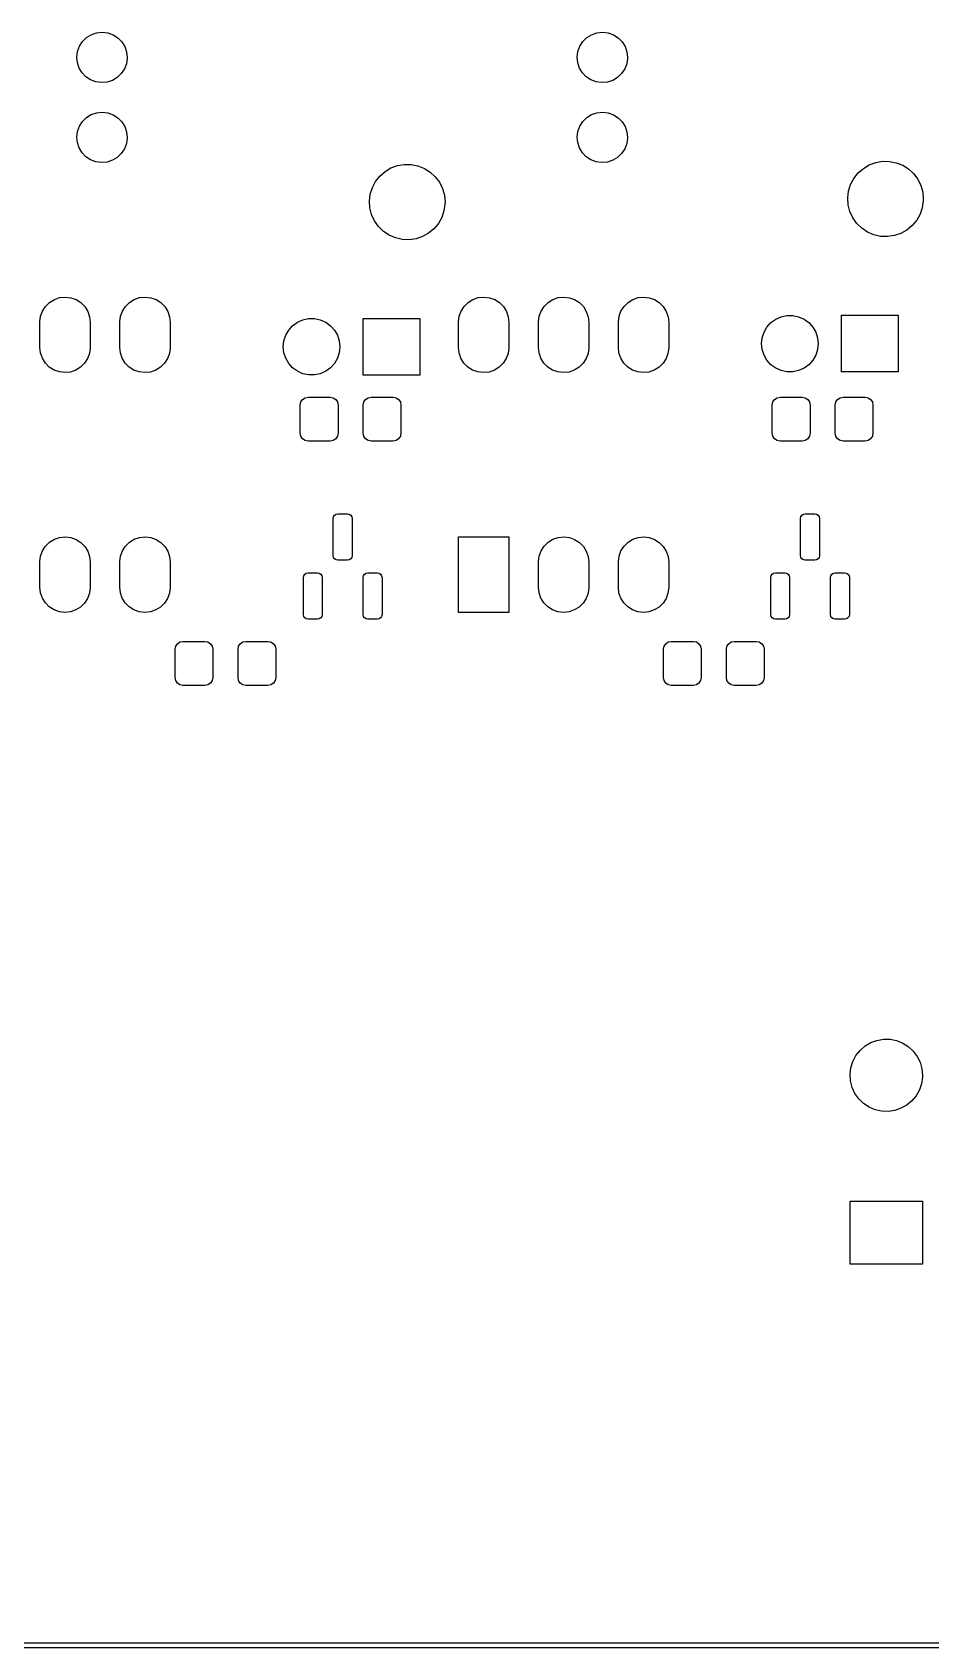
# Model space of a CAD drawing. Extents: x 10 to 287, y -200 to -10.
# Drawn here: x 149.2 to 177.7, y -122.3 to -71 of the extents above; entities that cross this region are included whole.
import ezdxf

# ---------------------------------------------------------------- set-up
doc = ezdxf.new("R2010")
doc.units = 0
doc.layers.add('BLACK', color=7, linetype='CONTINUOUS')

msp = doc.modelspace()

# ---------------------------------------------------------------- linework, layer by layer
at = {"layer": 'BLACK', "linetype": 'CONTINUOUS'}
for p, q in [((150.683, -71.4493), (150.78, -71.2994)), ((150.78, -71.2994), (150.907, -71.1746)), ((150.907, -71.1746), (151.059, -71.0811)), ((151.059, -71.0811), (151.228, -71.0237)), ((151.228, -71.0237), (151.406, -71.005)), ((151.406, -71.005), (151.583, -71.0261)), ((151.583, -71.0261), (151.751, -71.086)), ((151.751, -71.086), (151.901, -71.1815)), ((151.901, -71.1815), (152.027, -71.3081)), ((152.027, -71.3081), (152.121, -71.4593)), ((166.583, -71.4493), (166.68, -71.2994)), ((166.68, -71.2994), (166.807, -71.1746)), ((166.807, -71.1746), (166.959, -71.0811)), ((166.959, -71.0811), (167.128, -71.0237)), ((167.128, -71.0237), (167.306, -71.005)), ((167.306, -71.005), (167.483, -71.0261)), ((167.483, -71.0261), (167.651, -71.086)), ((167.651, -71.086), (167.801, -71.1815)), ((167.801, -71.1815), (167.927, -71.3081)), ((167.927, -71.3081), (168.021, -71.4593)), ((150.6, -71.7938), (150.622, -71.6169)), ((150.617, -71.9713), (150.6, -71.7938)), ((150.622, -71.6169), (150.683, -71.4493)), ((152.121, -71.4593), (152.18, -71.6278)), ((152.2, -71.8273), (152.175, -72.004)), ((152.18, -71.6278), (152.2, -71.805)), ((152.2, -71.805), (152.2, -71.8273)), ((166.5, -71.7938), (166.522, -71.6169)), ((166.517, -71.9713), (166.5, -71.7938)), ((166.522, -71.6169), (166.583, -71.4493)), ((168.021, -71.4593), (168.08, -71.6278)), ((168.1, -71.8273), (168.075, -72.004)), ((168.08, -71.6278), (168.1, -71.805)), ((168.1, -71.805), (168.1, -71.8273)), ((150.674, -72.1406), (150.617, -71.9713)), ((150.766, -72.2931), (150.674, -72.1406)), ((150.89, -72.4214), (150.766, -72.2931)), ((152.013, -72.3192), (151.884, -72.4422)), ((152.112, -72.1707), (152.013, -72.3192)), ((152.175, -72.004), (152.112, -72.1707)), ((166.574, -72.1406), (166.517, -71.9713)), ((166.666, -72.2931), (166.574, -72.1406)), ((166.79, -72.4214), (166.666, -72.2931)), ((167.913, -72.3192), (167.784, -72.4422)), ((168.012, -72.1707), (167.913, -72.3192)), ((168.075, -72.004), (168.012, -72.1707)), ((151.039, -72.5191), (150.89, -72.4214)), ((151.206, -72.5812), (151.039, -72.5191)), ((151.383, -72.6048), (151.206, -72.5812)), ((151.561, -72.5887), (151.383, -72.6048)), ((151.73, -72.5335), (151.561, -72.5887)), ((151.884, -72.4422), (151.73, -72.5335)), ((166.939, -72.5191), (166.79, -72.4214)), ((167.106, -72.5812), (166.939, -72.5191)), ((167.283, -72.6048), (167.106, -72.5812)), ((167.461, -72.5887), (167.283, -72.6048)), ((167.63, -72.5335), (167.461, -72.5887)), ((167.784, -72.4422), (167.63, -72.5335)), ((150.683, -73.9893), (150.78, -73.8394)), ((150.78, -73.8394), (150.907, -73.7146)), ((150.907, -73.7146), (151.059, -73.6211)), ((151.059, -73.6211), (151.228, -73.5637)), ((151.228, -73.5637), (151.406, -73.545)), ((151.406, -73.545), (151.583, -73.5661)), ((151.583, -73.5661), (151.751, -73.626)), ((151.751, -73.626), (151.901, -73.7215)), ((151.901, -73.7215), (152.027, -73.8481)), ((152.027, -73.8481), (152.121, -73.9993)), ((166.583, -73.9893), (166.68, -73.8394)), ((166.68, -73.8394), (166.807, -73.7146)), ((166.807, -73.7146), (166.959, -73.6211)), ((166.959, -73.6211), (167.128, -73.5637)), ((167.128, -73.5637), (167.306, -73.545)), ((167.306, -73.545), (167.483, -73.5661)), ((167.483, -73.5661), (167.651, -73.626)), ((167.651, -73.626), (167.801, -73.7215)), ((167.801, -73.7215), (167.927, -73.8481)), ((167.927, -73.8481), (168.021, -73.9993)), ((150.6, -74.3338), (150.622, -74.1569)), ((150.617, -74.5113), (150.6, -74.3338)), ((150.622, -74.1569), (150.683, -73.9893)), ((152.121, -73.9993), (152.18, -74.1678)), ((152.2, -74.3673), (152.175, -74.544)), ((152.18, -74.1678), (152.2, -74.345)), ((152.2, -74.345), (152.2, -74.3673)), ((166.5, -74.3338), (166.522, -74.1569)), ((166.517, -74.5113), (166.5, -74.3338)), ((166.522, -74.1569), (166.583, -73.9893)), ((168.021, -73.9993), (168.08, -74.1678)), ((168.1, -74.3673), (168.075, -74.544)), ((168.08, -74.1678), (168.1, -74.345)), ((168.1, -74.345), (168.1, -74.3673)), ((150.674, -74.6806), (150.617, -74.5113)), ((150.766, -74.8331), (150.674, -74.6806)), ((150.89, -74.9614), (150.766, -74.8331)), ((152.013, -74.8592), (151.884, -74.9822)), ((152.112, -74.7107), (152.013, -74.8592)), ((152.175, -74.544), (152.112, -74.7107)), ((166.574, -74.6806), (166.517, -74.5113)), ((166.666, -74.8331), (166.574, -74.6806)), ((166.79, -74.9614), (166.666, -74.8331)), ((167.913, -74.8592), (167.784, -74.9822)), ((168.012, -74.7107), (167.913, -74.8592)), ((168.075, -74.544), (168.012, -74.7107)), ((151.039, -75.0591), (150.89, -74.9614)), ((151.206, -75.1212), (151.039, -75.0591)), ((151.383, -75.1448), (151.206, -75.1212)), ((151.561, -75.1287), (151.383, -75.1448)), ((151.73, -75.0735), (151.561, -75.1287)), ((151.884, -74.9822), (151.73, -75.0735)), ((160.23, -75.574), (160.395, -75.4292)), ((160.395, -75.4292), (160.583, -75.3169)), ((160.583, -75.3169), (160.789, -75.2409)), ((160.789, -75.2409), (161.006, -75.2037)), ((161.006, -75.2037), (161.225, -75.2066)), ((161.225, -75.2066), (161.441, -75.2494)), ((161.441, -75.2494), (161.645, -75.3308)), ((161.645, -75.3308), (161.831, -75.448)), ((161.831, -75.448), (161.992, -75.597)), ((166.939, -75.0591), (166.79, -74.9614)), ((167.106, -75.1212), (166.939, -75.0591)), ((167.283, -75.1448), (167.106, -75.1212)), ((167.461, -75.1287), (167.283, -75.1448)), ((167.63, -75.0735), (167.461, -75.1287)), ((167.784, -74.9822), (167.63, -75.0735)), ((175.43, -75.474), (175.595, -75.3292)), ((175.595, -75.3292), (175.783, -75.2169)), ((175.783, -75.2169), (175.989, -75.1409)), ((175.989, -75.1409), (176.206, -75.1037)), ((176.206, -75.1037), (176.425, -75.1066)), ((176.425, -75.1066), (176.641, -75.1494)), ((176.641, -75.1494), (176.845, -75.2308)), ((176.845, -75.2308), (177.031, -75.348)), ((177.031, -75.348), (177.192, -75.497)), ((159.926, -76.1505), (159.991, -75.9408)), ((159.991, -75.9408), (160.094, -75.7464)), ((160.094, -75.7464), (160.23, -75.574)), ((161.992, -75.597), (162.123, -75.773)), ((162.123, -75.773), (162.22, -75.97)), ((162.22, -75.97), (162.28, -76.1813)), ((175.126, -76.0505), (175.191, -75.8408)), ((175.191, -75.8408), (175.294, -75.6464)), ((175.294, -75.6464), (175.43, -75.474)), ((177.192, -75.497), (177.323, -75.673)), ((177.323, -75.673), (177.42, -75.87)), ((177.42, -75.87), (177.48, -76.0813)), ((159.9, -76.3686), (159.926, -76.1505)), ((159.915, -76.5877), (159.9, -76.3686)), ((162.298, -76.4628), (162.267, -76.6801)), ((162.28, -76.1813), (162.3, -76.4)), ((162.3, -76.4), (162.298, -76.4628)), ((175.1, -76.2686), (175.126, -76.0505)), ((175.115, -76.4877), (175.1, -76.2686)), ((175.169, -76.7006), (175.115, -76.4877)), ((177.498, -76.3628), (177.467, -76.5801)), ((177.48, -76.0813), (177.5, -76.3)), ((177.5, -76.3), (177.498, -76.3628)), ((159.969, -76.8006), (159.915, -76.5877)), ((160.061, -77), (159.969, -76.8006)), ((160.188, -77.1793), (160.061, -77)), ((162.196, -76.8881), (162.089, -77.0797)), ((162.267, -76.6801), (162.196, -76.8881)), ((175.261, -76.9), (175.169, -76.7006)), ((175.388, -77.0793), (175.261, -76.9)), ((177.289, -76.9797), (177.149, -77.1485)), ((177.396, -76.7881), (177.289, -76.9797)), ((177.467, -76.5801), (177.396, -76.7881)), ((160.345, -77.3326), (160.188, -77.1793)), ((160.527, -77.4546), (160.345, -77.3326)), ((160.729, -77.5413), (160.527, -77.4546)), ((161.588, -77.4963), (161.38, -77.5668)), ((161.78, -77.389), (161.588, -77.4963)), ((161.949, -77.2485), (161.78, -77.389)), ((162.089, -77.0797), (161.949, -77.2485)), ((175.545, -77.2326), (175.388, -77.0793)), ((175.727, -77.3546), (175.545, -77.2326)), ((175.929, -77.4413), (175.727, -77.3546)), ((176.143, -77.4897), (175.929, -77.4413)), ((176.363, -77.4984), (176.143, -77.4897)), ((176.58, -77.4668), (176.363, -77.4984)), ((176.788, -77.3963), (176.58, -77.4668)), ((176.98, -77.289), (176.788, -77.3963)), ((177.149, -77.1485), (176.98, -77.289)), ((160.943, -77.5897), (160.729, -77.5413)), ((161.163, -77.5984), (160.943, -77.5897)), ((161.38, -77.5668), (161.163, -77.5984)), ((149.734, -79.5894), (149.886, -79.4959)), ((149.886, -79.4959), (150.054, -79.4385)), ((150.054, -79.4385), (150.232, -79.4198)), ((150.232, -79.4198), (150.409, -79.4409)), ((150.409, -79.4409), (150.577, -79.5008)), ((150.577, -79.5008), (150.728, -79.5963)), ((152.274, -79.5894), (152.426, -79.4959)), ((152.426, -79.4959), (152.594, -79.4385)), ((152.594, -79.4385), (152.772, -79.4198)), ((152.772, -79.4198), (152.949, -79.4409)), ((152.949, -79.4409), (153.117, -79.5008)), ((153.117, -79.5008), (153.268, -79.5963)), ((163.036, -79.5894), (163.188, -79.4959)), ((163.188, -79.4959), (163.357, -79.4385)), ((163.357, -79.4385), (163.534, -79.4198)), ((163.534, -79.4198), (163.712, -79.4409)), ((163.712, -79.4409), (163.88, -79.5008)), ((163.88, -79.5008), (164.03, -79.5963)), ((165.576, -79.5894), (165.728, -79.4959)), ((165.728, -79.4959), (165.897, -79.4385)), ((165.897, -79.4385), (166.074, -79.4198)), ((166.074, -79.4198), (166.252, -79.4409)), ((166.252, -79.4409), (166.42, -79.5008)), ((166.42, -79.5008), (166.57, -79.5963)), ((168.116, -79.5894), (168.268, -79.4959)), ((168.268, -79.4959), (168.437, -79.4385)), ((168.437, -79.4385), (168.614, -79.4198)), ((168.614, -79.4198), (168.792, -79.4409)), ((168.792, -79.4409), (168.96, -79.5008)), ((168.96, -79.5008), (169.11, -79.5963)), ((149.426, -80.2086), (149.449, -80.0317)), ((149.449, -80.0317), (149.51, -79.8641)), ((149.51, -79.8641), (149.606, -79.7142)), ((149.606, -79.7142), (149.734, -79.5894)), ((150.728, -79.5963), (150.853, -79.7229)), ((150.853, -79.7229), (150.948, -79.8741)), ((150.948, -79.8741), (151.006, -80.0426)), ((151.006, -80.0426), (151.026, -80.2198)), ((151.966, -80.2086), (151.989, -80.0317)), ((151.989, -80.0317), (152.05, -79.8641)), ((152.05, -79.8641), (152.146, -79.7142)), ((152.146, -79.7142), (152.274, -79.5894)), ((153.268, -79.5963), (153.393, -79.7229)), ((153.393, -79.7229), (153.488, -79.8741)), ((153.488, -79.8741), (153.546, -80.0426)), ((153.546, -80.0426), (153.566, -80.2198)), ((162.729, -80.2086), (162.751, -80.0317)), ((162.751, -80.0317), (162.812, -79.8641)), ((162.812, -79.8641), (162.909, -79.7142)), ((162.909, -79.7142), (163.036, -79.5894)), ((164.03, -79.5963), (164.156, -79.7229)), ((164.156, -79.7229), (164.25, -79.8741)), ((164.25, -79.8741), (164.309, -80.0426)), ((164.309, -80.0426), (164.329, -80.2198)), ((165.269, -80.2086), (165.291, -80.0317)), ((165.291, -80.0317), (165.352, -79.8641)), ((165.352, -79.8641), (165.449, -79.7142)), ((165.449, -79.7142), (165.576, -79.5894)), ((166.57, -79.5963), (166.696, -79.7229)), ((166.696, -79.7229), (166.79, -79.8741)), ((166.79, -79.8741), (166.849, -80.0426)), ((166.849, -80.0426), (166.869, -80.2198)), ((167.809, -80.2086), (167.831, -80.0317)), ((167.831, -80.0317), (167.892, -79.8641)), ((167.892, -79.8641), (167.989, -79.7142)), ((167.989, -79.7142), (168.116, -79.5894)), ((169.11, -79.5963), (169.236, -79.7229)), ((169.236, -79.7229), (169.33, -79.8741)), ((169.33, -79.8741), (169.389, -80.0426)), ((169.389, -80.0426), (169.409, -80.2198)), ((172.81, -80.1206), (172.982, -80.044)), ((172.982, -80.044), (173.166, -80.0049)), ((173.166, -80.0049), (173.354, -80.0049)), ((173.354, -80.0049), (173.538, -80.044)), ((173.538, -80.044), (173.71, -80.1206)), ((174.9, -81.8), (174.9, -80)), ((174.9, -80), (176.7, -80)), ((176.7, -80), (176.7, -81.8)), ((149.426, -80.2198), (149.426, -80.2086)), ((149.426, -81.0198), (149.426, -80.2198)), ((151.026, -80.2198), (151.026, -81.0198)), ((151.966, -80.2198), (151.966, -80.2086)), ((151.966, -81.0198), (151.966, -80.2198)), ((153.566, -80.2198), (153.566, -81.0198)), ((157.238, -80.6339), (157.332, -80.471)), ((157.332, -80.471), (157.458, -80.3312)), ((157.458, -80.3312), (157.61, -80.2206)), ((157.61, -80.2206), (157.782, -80.144)), ((157.782, -80.144), (157.966, -80.1049)), ((157.966, -80.1049), (158.154, -80.1049)), ((158.154, -80.1049), (158.338, -80.144)), ((158.338, -80.144), (158.51, -80.2206)), ((158.51, -80.2206), (158.662, -80.3312)), ((158.662, -80.3312), (158.788, -80.471)), ((158.788, -80.471), (158.882, -80.6339)), ((159.7, -81.9), (159.7, -80.1)), ((159.7, -80.1), (161.5, -80.1)), ((161.5, -80.1), (161.5, -81.9)), ((162.729, -80.2198), (162.729, -80.2086)), ((162.729, -81.0198), (162.729, -80.2198)), ((164.329, -80.2198), (164.329, -81.0198)), ((165.269, -80.2198), (165.269, -80.2086)), ((165.269, -81.0198), (165.269, -80.2198)), ((166.869, -80.2198), (166.869, -81.0198)), ((167.809, -80.2198), (167.809, -80.2086)), ((167.809, -81.0198), (167.809, -80.2198)), ((169.409, -80.2198), (169.409, -81.0198)), ((172.38, -80.7129), (172.438, -80.5339)), ((172.438, -80.5339), (172.532, -80.371)), ((172.532, -80.371), (172.658, -80.2312)), ((172.658, -80.2312), (172.81, -80.1206)), ((173.71, -80.1206), (173.862, -80.2312)), ((173.862, -80.2312), (173.988, -80.371)), ((173.988, -80.371), (174.082, -80.5339)), ((174.082, -80.5339), (174.14, -80.7129)), ((149.446, -81.197), (149.426, -81.0198)), ((151.026, -81.031), (151.004, -81.2079)), ((151.026, -81.0198), (151.026, -81.031)), ((151.986, -81.197), (151.966, -81.0198)), ((153.566, -81.031), (153.544, -81.2079)), ((153.566, -81.0198), (153.566, -81.031)), ((157.16, -81), (157.18, -80.8129)), ((157.18, -81.1871), (157.16, -81)), ((157.18, -80.8129), (157.238, -80.6339)), ((158.882, -80.6339), (158.94, -80.8129)), ((158.94, -80.8129), (158.96, -81)), ((158.96, -81), (158.94, -81.1871)), ((162.749, -81.197), (162.729, -81.0198)), ((164.329, -81.031), (164.306, -81.2079)), ((164.329, -81.0198), (164.329, -81.031)), ((165.289, -81.197), (165.269, -81.0198)), ((166.869, -81.031), (166.846, -81.2079)), ((166.869, -81.0198), (166.869, -81.031)), ((167.829, -81.197), (167.809, -81.0198)), ((169.409, -81.031), (169.386, -81.2079)), ((169.409, -81.0198), (169.409, -81.031)), ((172.36, -80.9), (172.38, -80.7129)), ((172.38, -81.0871), (172.36, -80.9)), ((172.438, -81.2661), (172.38, -81.0871)), ((174.14, -81.0871), (174.082, -81.2661)), ((174.14, -80.7129), (174.16, -80.9)), ((174.16, -80.9), (174.14, -81.0871)), ((149.505, -81.3655), (149.446, -81.197)), ((149.599, -81.5167), (149.505, -81.3655)), ((149.725, -81.6433), (149.599, -81.5167)), ((150.846, -81.5254), (150.719, -81.6502)), ((150.943, -81.3755), (150.846, -81.5254)), ((151.004, -81.2079), (150.943, -81.3755)), ((152.045, -81.3655), (151.986, -81.197)), ((152.139, -81.5167), (152.045, -81.3655)), ((152.265, -81.6433), (152.139, -81.5167)), ((153.386, -81.5254), (153.259, -81.6502)), ((153.483, -81.3755), (153.386, -81.5254)), ((153.544, -81.2079), (153.483, -81.3755)), ((157.238, -81.3661), (157.18, -81.1871)), ((157.332, -81.529), (157.238, -81.3661)), ((157.458, -81.6688), (157.332, -81.529)), ((158.788, -81.529), (158.662, -81.6688)), ((158.882, -81.3661), (158.788, -81.529)), ((158.94, -81.1871), (158.882, -81.3661)), ((162.807, -81.3655), (162.749, -81.197)), ((162.902, -81.5167), (162.807, -81.3655)), ((163.028, -81.6433), (162.902, -81.5167)), ((164.149, -81.5254), (164.021, -81.6502)), ((164.245, -81.3755), (164.149, -81.5254)), ((164.306, -81.2079), (164.245, -81.3755)), ((165.347, -81.3655), (165.289, -81.197)), ((165.442, -81.5167), (165.347, -81.3655)), ((165.568, -81.6433), (165.442, -81.5167)), ((166.689, -81.5254), (166.561, -81.6502)), ((166.785, -81.3755), (166.689, -81.5254)), ((166.846, -81.2079), (166.785, -81.3755)), ((167.887, -81.3655), (167.829, -81.197)), ((167.982, -81.5167), (167.887, -81.3655)), ((168.108, -81.6433), (167.982, -81.5167)), ((169.229, -81.5254), (169.101, -81.6502)), ((169.325, -81.3755), (169.229, -81.5254)), ((169.386, -81.2079), (169.325, -81.3755)), ((172.532, -81.429), (172.438, -81.2661)), ((172.658, -81.5688), (172.532, -81.429)), ((172.81, -81.6794), (172.658, -81.5688)), ((173.862, -81.5688), (173.71, -81.6794)), ((173.988, -81.429), (173.862, -81.5688)), ((174.082, -81.2661), (173.988, -81.429)), ((149.876, -81.7388), (149.725, -81.6433)), ((150.044, -81.7987), (149.876, -81.7388)), ((150.221, -81.8198), (150.044, -81.7987)), ((150.398, -81.8011), (150.221, -81.8198)), ((150.567, -81.7437), (150.398, -81.8011)), ((150.719, -81.6502), (150.567, -81.7437)), ((152.416, -81.7388), (152.265, -81.6433)), ((152.584, -81.7987), (152.416, -81.7388)), ((152.761, -81.8198), (152.584, -81.7987)), ((152.938, -81.8011), (152.761, -81.8198)), ((153.107, -81.7437), (152.938, -81.8011)), ((153.259, -81.6502), (153.107, -81.7437)), ((157.61, -81.7794), (157.458, -81.6688)), ((157.782, -81.856), (157.61, -81.7794)), ((157.966, -81.8951), (157.782, -81.856)), ((158.154, -81.8951), (157.966, -81.8951)), ((158.338, -81.856), (158.154, -81.8951)), ((158.51, -81.7794), (158.338, -81.856)), ((158.662, -81.6688), (158.51, -81.7794)), ((161.5, -81.9), (159.7, -81.9)), ((163.178, -81.7388), (163.028, -81.6433)), ((163.346, -81.7987), (163.178, -81.7388)), ((163.523, -81.8198), (163.346, -81.7987)), ((163.701, -81.8011), (163.523, -81.8198)), ((163.869, -81.7437), (163.701, -81.8011)), ((164.021, -81.6502), (163.869, -81.7437)), ((165.718, -81.7388), (165.568, -81.6433)), ((165.886, -81.7987), (165.718, -81.7388)), ((166.063, -81.8198), (165.886, -81.7987)), ((166.241, -81.8011), (166.063, -81.8198)), ((166.409, -81.7437), (166.241, -81.8011)), ((166.561, -81.6502), (166.409, -81.7437)), ((168.258, -81.7388), (168.108, -81.6433)), ((168.426, -81.7987), (168.258, -81.7388)), ((168.603, -81.8198), (168.426, -81.7987)), ((168.781, -81.8011), (168.603, -81.8198)), ((168.949, -81.7437), (168.781, -81.8011)), ((169.101, -81.6502), (168.949, -81.7437)), ((172.982, -81.756), (172.81, -81.6794)), ((173.166, -81.7951), (172.982, -81.756)), ((173.354, -81.7951), (173.166, -81.7951)), ((173.538, -81.756), (173.354, -81.7951)), ((173.71, -81.6794), (173.538, -81.756)), ((176.7, -81.8), (174.9, -81.8)), ((157.773, -82.6732), (157.854, -82.619)), ((157.854, -82.619), (157.95, -82.6)), ((157.95, -82.6), (158.65, -82.6)), ((158.65, -82.6), (158.746, -82.619)), ((158.746, -82.619), (158.827, -82.6732)), ((159.773, -82.6732), (159.854, -82.619)), ((159.854, -82.619), (159.95, -82.6)), ((159.95, -82.6), (160.65, -82.6)), ((160.65, -82.6), (160.746, -82.619)), ((160.746, -82.619), (160.827, -82.6732)), ((172.773, -82.6732), (172.854, -82.619)), ((172.854, -82.619), (172.95, -82.6)), ((172.95, -82.6), (173.65, -82.6)), ((173.65, -82.6), (173.746, -82.619)), ((173.746, -82.619), (173.827, -82.6732)), ((174.773, -82.6732), (174.854, -82.619)), ((174.854, -82.619), (174.95, -82.6)), ((174.95, -82.6), (175.65, -82.6)), ((175.65, -82.6), (175.746, -82.619)), ((175.746, -82.619), (175.827, -82.6732)), ((157.7, -82.85), (157.719, -82.7543)), ((157.7, -83.75), (157.7, -82.85)), ((157.719, -82.7543), (157.773, -82.6732)), ((158.827, -82.6732), (158.881, -82.7543)), ((158.881, -82.7543), (158.9, -82.85)), ((158.9, -82.85), (158.9, -83.75)), ((159.7, -82.85), (159.719, -82.7543)), ((159.7, -83.75), (159.7, -82.85)), ((159.719, -82.7543), (159.773, -82.6732)), ((160.827, -82.6732), (160.881, -82.7543)), ((160.881, -82.7543), (160.9, -82.85)), ((160.9, -82.85), (160.9, -83.75)), ((172.7, -82.85), (172.719, -82.7543)), ((172.7, -83.75), (172.7, -82.85)), ((172.719, -82.7543), (172.773, -82.6732)), ((173.827, -82.6732), (173.881, -82.7543)), ((173.881, -82.7543), (173.9, -82.85)), ((173.9, -82.85), (173.9, -83.75)), ((174.7, -82.85), (174.719, -82.7543)), ((174.7, -83.75), (174.7, -82.85)), ((174.719, -82.7543), (174.773, -82.6732)), ((175.827, -82.6732), (175.881, -82.7543)), ((175.881, -82.7543), (175.9, -82.85)), ((175.9, -82.85), (175.9, -83.75)), ((157.719, -83.8457), (157.7, -83.75)), ((157.773, -83.9268), (157.719, -83.8457)), ((157.854, -83.981), (157.773, -83.9268)), ((157.95, -84), (157.854, -83.981)), ((158.65, -84), (157.95, -84)), ((158.746, -83.981), (158.65, -84)), ((158.827, -83.9268), (158.746, -83.981)), ((158.881, -83.8457), (158.827, -83.9268)), ((158.9, -83.75), (158.881, -83.8457)), ((159.719, -83.8457), (159.7, -83.75)), ((159.773, -83.9268), (159.719, -83.8457)), ((159.854, -83.981), (159.773, -83.9268)), ((159.95, -84), (159.854, -83.981)), ((160.65, -84), (159.95, -84)), ((160.746, -83.981), (160.65, -84)), ((160.827, -83.9268), (160.746, -83.981)), ((160.881, -83.8457), (160.827, -83.9268)), ((160.9, -83.75), (160.881, -83.8457)), ((172.719, -83.8457), (172.7, -83.75)), ((172.773, -83.9268), (172.719, -83.8457)), ((172.854, -83.981), (172.773, -83.9268)), ((172.95, -84), (172.854, -83.981)), ((173.65, -84), (172.95, -84)), ((173.746, -83.981), (173.65, -84)), ((173.827, -83.9268), (173.746, -83.981)), ((173.881, -83.8457), (173.827, -83.9268)), ((173.9, -83.75), (173.881, -83.8457)), ((174.719, -83.8457), (174.7, -83.75)), ((174.773, -83.9268), (174.719, -83.8457)), ((174.854, -83.981), (174.773, -83.9268)), ((174.95, -84), (174.854, -83.981)), ((175.65, -84), (174.95, -84)), ((175.746, -83.981), (175.65, -84)), ((175.827, -83.9268), (175.746, -83.981)), ((175.881, -83.8457), (175.827, -83.9268)), ((175.9, -83.75), (175.881, -83.8457)), ((158.748, -86.4613), (158.76, -86.4039)), ((158.748, -87.6363), (158.748, -86.4613)), ((158.76, -86.4039), (158.792, -86.3553)), ((158.792, -86.3553), (158.841, -86.3228)), ((158.841, -86.3228), (158.898, -86.3113)), ((158.898, -86.3113), (159.198, -86.3113)), ((159.198, -86.3113), (159.256, -86.3228)), ((159.256, -86.3228), (159.304, -86.3553)), ((159.304, -86.3553), (159.337, -86.4039)), ((159.337, -86.4039), (159.348, -86.4613)), ((159.348, -86.4613), (159.348, -87.6363)), ((173.6, -86.4613), (173.611, -86.4039)), ((173.6, -87.6363), (173.6, -86.4613)), ((173.611, -86.4039), (173.644, -86.3553)), ((173.644, -86.3553), (173.693, -86.3228)), ((173.693, -86.3228), (173.75, -86.3113)), ((173.75, -86.3113), (174.05, -86.3113)), ((174.05, -86.3113), (174.107, -86.3228)), ((174.107, -86.3228), (174.156, -86.3553)), ((174.156, -86.3553), (174.189, -86.4039)), ((174.189, -86.4039), (174.2, -86.4613)), ((174.2, -86.4613), (174.2, -87.6363)), ((149.606, -87.3342), (149.734, -87.2094)), ((149.734, -87.2094), (149.886, -87.1159)), ((149.886, -87.1159), (150.054, -87.0585)), ((150.054, -87.0585), (150.232, -87.0398)), ((150.232, -87.0398), (150.409, -87.0609)), ((150.409, -87.0609), (150.577, -87.1208)), ((150.577, -87.1208), (150.728, -87.2163)), ((150.728, -87.2163), (150.853, -87.3429)), ((152.146, -87.3342), (152.274, -87.2094)), ((152.274, -87.2094), (152.426, -87.1159)), ((152.426, -87.1159), (152.594, -87.0585)), ((152.594, -87.0585), (152.772, -87.0398)), ((152.772, -87.0398), (152.949, -87.0609)), ((152.949, -87.0609), (153.117, -87.1208)), ((153.117, -87.1208), (153.268, -87.2163)), ((153.268, -87.2163), (153.393, -87.3429)), ((162.729, -89.4398), (162.729, -87.0398)), ((162.729, -87.0398), (164.329, -87.0398)), ((164.329, -87.0398), (164.329, -89.4398)), ((165.449, -87.3342), (165.576, -87.2094)), ((165.576, -87.2094), (165.728, -87.1159)), ((165.728, -87.1159), (165.897, -87.0585)), ((165.897, -87.0585), (166.074, -87.0398)), ((166.074, -87.0398), (166.252, -87.0609)), ((166.252, -87.0609), (166.42, -87.1208)), ((166.42, -87.1208), (166.57, -87.2163)), ((166.57, -87.2163), (166.696, -87.3429)), ((167.989, -87.3342), (168.116, -87.2094)), ((168.116, -87.2094), (168.268, -87.1159)), ((168.268, -87.1159), (168.437, -87.0585)), ((168.437, -87.0585), (168.614, -87.0398)), ((168.614, -87.0398), (168.792, -87.0609)), ((168.792, -87.0609), (168.96, -87.1208)), ((168.96, -87.1208), (169.11, -87.2163)), ((169.11, -87.2163), (169.236, -87.3429)), ((149.426, -87.8286), (149.449, -87.6517)), ((149.449, -87.6517), (149.51, -87.4841)), ((149.51, -87.4841), (149.606, -87.3342)), ((150.853, -87.3429), (150.948, -87.4941)), ((150.948, -87.4941), (151.006, -87.6626)), ((151.006, -87.6626), (151.026, -87.8398)), ((151.966, -87.8286), (151.989, -87.6517)), ((151.989, -87.6517), (152.05, -87.4841)), ((152.05, -87.4841), (152.146, -87.3342)), ((153.393, -87.3429), (153.488, -87.4941)), ((153.488, -87.4941), (153.546, -87.6626)), ((153.546, -87.6626), (153.566, -87.8398)), ((158.76, -87.6937), (158.748, -87.6363)), ((158.792, -87.7424), (158.76, -87.6937)), ((158.841, -87.7749), (158.792, -87.7424)), ((158.898, -87.7863), (158.841, -87.7749)), ((159.198, -87.7863), (158.898, -87.7863)), ((159.256, -87.7749), (159.198, -87.7863)), ((159.304, -87.7424), (159.256, -87.7749)), ((159.337, -87.6937), (159.304, -87.7424)), ((159.348, -87.6363), (159.337, -87.6937)), ((165.269, -87.8286), (165.291, -87.6517)), ((165.291, -87.6517), (165.352, -87.4841)), ((165.352, -87.4841), (165.449, -87.3342)), ((166.696, -87.3429), (166.79, -87.4941)), ((166.79, -87.4941), (166.849, -87.6626)), ((166.849, -87.6626), (166.869, -87.8398)), ((167.809, -87.8286), (167.831, -87.6517)), ((167.831, -87.6517), (167.892, -87.4841)), ((167.892, -87.4841), (167.989, -87.3342)), ((169.236, -87.3429), (169.33, -87.4941)), ((169.33, -87.4941), (169.389, -87.6626)), ((169.389, -87.6626), (169.409, -87.8398)), ((173.611, -87.6937), (173.6, -87.6363)), ((173.644, -87.7424), (173.611, -87.6937)), ((173.693, -87.7749), (173.644, -87.7424)), ((173.75, -87.7863), (173.693, -87.7749)), ((174.05, -87.7863), (173.75, -87.7863)), ((174.107, -87.7749), (174.05, -87.7863)), ((174.156, -87.7424), (174.107, -87.7749)), ((174.189, -87.6937), (174.156, -87.7424)), ((174.2, -87.6363), (174.189, -87.6937)), ((149.426, -87.8398), (149.426, -87.8286)), ((149.426, -88.6398), (149.426, -87.8398)), ((151.026, -87.8398), (151.026, -88.6398)), ((151.966, -87.8398), (151.966, -87.8286)), ((151.966, -88.6398), (151.966, -87.8398)), ((153.566, -87.8398), (153.566, -88.6398)), ((157.798, -88.3363), (157.81, -88.2789)), ((157.81, -88.2789), (157.842, -88.2303)), ((157.842, -88.2303), (157.891, -88.1978)), ((157.891, -88.1978), (157.948, -88.1863)), ((157.948, -88.1863), (158.248, -88.1863)), ((158.248, -88.1863), (158.306, -88.1978)), ((158.306, -88.1978), (158.354, -88.2303)), ((158.354, -88.2303), (158.387, -88.2789)), ((158.387, -88.2789), (158.398, -88.3363)), ((159.698, -88.3363), (159.71, -88.2789)), ((159.71, -88.2789), (159.742, -88.2303)), ((159.742, -88.2303), (159.791, -88.1978)), ((159.791, -88.1978), (159.848, -88.1863)), ((159.848, -88.1863), (160.148, -88.1863)), ((160.148, -88.1863), (160.206, -88.1978)), ((160.206, -88.1978), (160.254, -88.2303)), ((160.254, -88.2303), (160.287, -88.2789)), ((160.287, -88.2789), (160.298, -88.3363)), ((165.269, -87.8398), (165.269, -87.8286)), ((165.269, -88.6398), (165.269, -87.8398)), ((166.869, -87.8398), (166.869, -88.6398)), ((167.809, -87.8398), (167.809, -87.8286)), ((167.809, -88.6398), (167.809, -87.8398)), ((169.409, -87.8398), (169.409, -88.6398)), ((172.65, -88.3363), (172.661, -88.2789)), ((172.661, -88.2789), (172.694, -88.2303)), ((172.694, -88.2303), (172.743, -88.1978)), ((172.743, -88.1978), (172.8, -88.1863)), ((172.8, -88.1863), (173.1, -88.1863)), ((173.1, -88.1863), (173.157, -88.1978)), ((173.157, -88.1978), (173.206, -88.2303)), ((173.206, -88.2303), (173.239, -88.2789)), ((173.239, -88.2789), (173.25, -88.3363)), ((174.55, -88.3363), (174.561, -88.2789)), ((174.561, -88.2789), (174.594, -88.2303)), ((174.594, -88.2303), (174.643, -88.1978)), ((174.643, -88.1978), (174.7, -88.1863)), ((174.7, -88.1863), (175, -88.1863)), ((175, -88.1863), (175.057, -88.1978)), ((175.057, -88.1978), (175.106, -88.2303)), ((175.106, -88.2303), (175.139, -88.2789)), ((175.139, -88.2789), (175.15, -88.3363)), ((149.446, -88.817), (149.426, -88.6398)), ((149.505, -88.9855), (149.446, -88.817)), ((151.026, -88.651), (151.004, -88.8279)), ((151.026, -88.6398), (151.026, -88.651)), ((151.986, -88.817), (151.966, -88.6398)), ((152.045, -88.9855), (151.986, -88.817)), ((153.566, -88.651), (153.544, -88.8279)), ((153.566, -88.6398), (153.566, -88.651)), ((157.798, -89.5113), (157.798, -88.3363)), ((158.398, -88.3363), (158.398, -89.5113)), ((159.698, -89.5113), (159.698, -88.3363)), ((160.298, -88.3363), (160.298, -89.5113)), ((165.289, -88.817), (165.269, -88.6398)), ((165.347, -88.9855), (165.289, -88.817)), ((166.869, -88.651), (166.846, -88.8279)), ((166.869, -88.6398), (166.869, -88.651)), ((167.829, -88.817), (167.809, -88.6398)), ((167.887, -88.9855), (167.829, -88.817)), ((169.409, -88.651), (169.386, -88.8279)), ((169.409, -88.6398), (169.409, -88.651)), ((172.65, -89.5113), (172.65, -88.3363)), ((173.25, -88.3363), (173.25, -89.5113)), ((174.55, -89.5113), (174.55, -88.3363)), ((175.15, -88.3363), (175.15, -89.5113)), ((149.599, -89.1367), (149.505, -88.9855)), ((149.725, -89.2633), (149.599, -89.1367)), ((149.876, -89.3588), (149.725, -89.2633)), ((150.719, -89.2702), (150.567, -89.3637)), ((150.846, -89.1454), (150.719, -89.2702)), ((150.943, -88.9955), (150.846, -89.1454)), ((151.004, -88.8279), (150.943, -88.9955)), ((152.139, -89.1367), (152.045, -88.9855)), ((152.265, -89.2633), (152.139, -89.1367)), ((152.416, -89.3588), (152.265, -89.2633)), ((153.259, -89.2702), (153.107, -89.3637)), ((153.386, -89.1454), (153.259, -89.2702)), ((153.483, -88.9955), (153.386, -89.1454)), ((153.544, -88.8279), (153.483, -88.9955)), ((165.442, -89.1367), (165.347, -88.9855)), ((165.568, -89.2633), (165.442, -89.1367)), ((165.718, -89.3588), (165.568, -89.2633)), ((166.561, -89.2702), (166.409, -89.3637)), ((166.689, -89.1454), (166.561, -89.2702)), ((166.785, -88.9955), (166.689, -89.1454)), ((166.846, -88.8279), (166.785, -88.9955)), ((167.982, -89.1367), (167.887, -88.9855)), ((168.108, -89.2633), (167.982, -89.1367)), ((168.258, -89.3588), (168.108, -89.2633)), ((169.101, -89.2702), (168.949, -89.3637)), ((169.229, -89.1454), (169.101, -89.2702)), ((169.325, -88.9955), (169.229, -89.1454)), ((169.386, -88.8279), (169.325, -88.9955)), ((150.044, -89.4187), (149.876, -89.3588)), ((150.221, -89.4398), (150.044, -89.4187)), ((150.398, -89.4211), (150.221, -89.4398)), ((150.567, -89.3637), (150.398, -89.4211)), ((152.584, -89.4187), (152.416, -89.3588)), ((152.761, -89.4398), (152.584, -89.4187)), ((152.938, -89.4211), (152.761, -89.4398)), ((153.107, -89.3637), (152.938, -89.4211)), ((157.81, -89.5687), (157.798, -89.5113)), ((157.842, -89.6174), (157.81, -89.5687)), ((157.891, -89.6499), (157.842, -89.6174)), ((157.948, -89.6613), (157.891, -89.6499)), ((158.248, -89.6613), (157.948, -89.6613)), ((158.306, -89.6499), (158.248, -89.6613)), ((158.354, -89.6174), (158.306, -89.6499)), ((158.387, -89.5687), (158.354, -89.6174)), ((158.398, -89.5113), (158.387, -89.5687)), ((159.71, -89.5687), (159.698, -89.5113)), ((159.742, -89.6174), (159.71, -89.5687)), ((159.791, -89.6499), (159.742, -89.6174)), ((159.848, -89.6613), (159.791, -89.6499)), ((160.148, -89.6613), (159.848, -89.6613)), ((160.206, -89.6499), (160.148, -89.6613)), ((160.254, -89.6174), (160.206, -89.6499)), ((160.287, -89.5687), (160.254, -89.6174)), ((160.298, -89.5113), (160.287, -89.5687)), ((164.329, -89.4398), (162.729, -89.4398)), ((165.886, -89.4187), (165.718, -89.3588)), ((166.063, -89.4398), (165.886, -89.4187)), ((166.241, -89.4211), (166.063, -89.4398)), ((166.409, -89.3637), (166.241, -89.4211)), ((168.426, -89.4187), (168.258, -89.3588)), ((168.603, -89.4398), (168.426, -89.4187)), ((168.781, -89.4211), (168.603, -89.4398)), ((168.949, -89.3637), (168.781, -89.4211)), ((172.661, -89.5687), (172.65, -89.5113)), ((172.694, -89.6174), (172.661, -89.5687)), ((172.743, -89.6499), (172.694, -89.6174)), ((172.8, -89.6613), (172.743, -89.6499)), ((173.1, -89.6613), (172.8, -89.6613)), ((173.157, -89.6499), (173.1, -89.6613)), ((173.206, -89.6174), (173.157, -89.6499)), ((173.239, -89.5687), (173.206, -89.6174)), ((173.25, -89.5113), (173.239, -89.5687)), ((174.561, -89.5687), (174.55, -89.5113)), ((174.594, -89.6174), (174.561, -89.5687)), ((174.643, -89.6499), (174.594, -89.6174)), ((174.7, -89.6613), (174.643, -89.6499)), ((175, -89.6613), (174.7, -89.6613)), ((175.057, -89.6499), (175, -89.6613)), ((175.106, -89.6174), (175.057, -89.6499)), ((175.139, -89.5687), (175.106, -89.6174)), ((175.15, -89.5113), (175.139, -89.5687)), ((153.722, -90.6121), (153.741, -90.5164)), ((153.722, -91.5121), (153.722, -90.6121)), ((153.741, -90.5164), (153.795, -90.4353)), ((153.795, -90.4353), (153.876, -90.3811)), ((153.876, -90.3811), (153.972, -90.3621)), ((153.972, -90.3621), (154.672, -90.3621)), ((154.672, -90.3621), (154.767, -90.3811)), ((154.767, -90.3811), (154.848, -90.4353)), ((154.848, -90.4353), (154.903, -90.5164)), ((154.903, -90.5164), (154.922, -90.6121)), ((154.922, -90.6121), (154.922, -91.5121)), ((155.722, -90.6121), (155.741, -90.5164)), ((155.722, -91.5121), (155.722, -90.6121)), ((155.741, -90.5164), (155.795, -90.4353)), ((155.795, -90.4353), (155.876, -90.3811)), ((155.876, -90.3811), (155.972, -90.3621)), ((155.972, -90.3621), (156.672, -90.3621)), ((156.672, -90.3621), (156.767, -90.3811)), ((156.767, -90.3811), (156.848, -90.4353)), ((156.848, -90.4353), (156.903, -90.5164)), ((156.903, -90.5164), (156.922, -90.6121)), ((156.922, -90.6121), (156.922, -91.5121)), ((169.242, -90.6121), (169.261, -90.5164)), ((169.242, -91.5121), (169.242, -90.6121)), ((169.261, -90.5164), (169.315, -90.4353)), ((169.315, -90.4353), (169.396, -90.3811)), ((169.396, -90.3811), (169.492, -90.3621)), ((169.492, -90.3621), (170.192, -90.3621)), ((170.192, -90.3621), (170.288, -90.3811)), ((170.288, -90.3811), (170.369, -90.4353)), ((170.369, -90.4353), (170.423, -90.5164)), ((170.423, -90.5164), (170.442, -90.6121)), ((170.442, -90.6121), (170.442, -91.5121)), ((171.242, -90.6121), (171.261, -90.5164)), ((171.242, -91.5121), (171.242, -90.6121)), ((171.261, -90.5164), (171.315, -90.4353)), ((171.315, -90.4353), (171.396, -90.3811)), ((171.396, -90.3811), (171.492, -90.3621)), ((171.492, -90.3621), (172.192, -90.3621)), ((172.192, -90.3621), (172.288, -90.3811)), ((172.288, -90.3811), (172.369, -90.4353)), ((172.369, -90.4353), (172.423, -90.5164)), ((172.423, -90.5164), (172.442, -90.6121)), ((172.442, -90.6121), (172.442, -91.5121)), ((153.741, -91.6077), (153.722, -91.5121)), ((153.795, -91.6888), (153.741, -91.6077)), ((153.876, -91.743), (153.795, -91.6888)), ((153.972, -91.7621), (153.876, -91.743)), ((154.672, -91.7621), (153.972, -91.7621)), ((154.767, -91.743), (154.672, -91.7621)), ((154.848, -91.6888), (154.767, -91.743)), ((154.903, -91.6077), (154.848, -91.6888)), ((154.922, -91.5121), (154.903, -91.6077)), ((155.741, -91.6077), (155.722, -91.5121)), ((155.795, -91.6888), (155.741, -91.6077)), ((155.876, -91.743), (155.795, -91.6888)), ((155.972, -91.7621), (155.876, -91.743)), ((156.672, -91.7621), (155.972, -91.7621)), ((156.767, -91.743), (156.672, -91.7621)), ((156.848, -91.6888), (156.767, -91.743)), ((156.903, -91.6077), (156.848, -91.6888)), ((156.922, -91.5121), (156.903, -91.6077)), ((169.261, -91.6077), (169.242, -91.5121)), ((169.315, -91.6888), (169.261, -91.6077)), ((169.396, -91.743), (169.315, -91.6888)), ((169.492, -91.7621), (169.396, -91.743)), ((170.192, -91.7621), (169.492, -91.7621)), ((170.288, -91.743), (170.192, -91.7621)), ((170.369, -91.6888), (170.288, -91.743)), ((170.423, -91.6077), (170.369, -91.6888)), ((170.442, -91.5121), (170.423, -91.6077)), ((171.261, -91.6077), (171.242, -91.5121)), ((171.315, -91.6888), (171.261, -91.6077)), ((171.396, -91.743), (171.315, -91.6888)), ((171.492, -91.7621), (171.396, -91.743)), ((172.192, -91.7621), (171.492, -91.7621)), ((172.288, -91.743), (172.192, -91.7621)), ((172.369, -91.6888), (172.288, -91.743)), ((172.423, -91.6077), (172.369, -91.6888)), ((172.442, -91.5121), (172.423, -91.6077)), ((175.647, -103.222), (175.828, -103.115)), ((175.828, -103.115), (176.026, -103.042)), ((176.026, -103.042), (176.233, -103.006)), ((176.233, -103.006), (176.444, -103.009)), ((176.444, -103.009), (176.65, -103.05)), ((176.65, -103.05), (176.845, -103.128)), ((176.845, -103.128), (177.023, -103.24)), ((175.261, -103.712), (175.359, -103.526)), ((175.359, -103.526), (175.489, -103.361)), ((175.489, -103.361), (175.647, -103.222)), ((177.023, -103.24), (177.178, -103.383)), ((177.178, -103.383), (177.304, -103.552)), ((177.304, -103.552), (177.397, -103.74)), ((175.174, -104.122), (175.198, -103.913)), ((175.188, -104.332), (175.174, -104.122)), ((175.198, -103.913), (175.261, -103.712)), ((177.397, -103.74), (177.454, -103.943)), ((177.472, -104.213), (177.442, -104.421)), ((177.454, -103.943), (177.473, -104.153)), ((177.473, -104.153), (177.472, -104.213)), ((175.239, -104.536), (175.188, -104.332)), ((175.327, -104.728), (175.239, -104.536)), ((175.449, -104.899), (175.327, -104.728)), ((177.374, -104.62), (177.271, -104.804)), ((177.442, -104.421), (177.374, -104.62)), ((175.6, -105.046), (175.449, -104.899)), ((175.775, -105.163), (175.6, -105.046)), ((175.968, -105.246), (175.775, -105.163)), ((176.173, -105.293), (175.968, -105.246)), ((176.791, -105.203), (176.592, -105.271)), ((176.975, -105.1), (176.791, -105.203)), ((177.137, -104.966), (176.975, -105.1)), ((177.271, -104.804), (177.137, -104.966)), ((176.384, -105.301), (176.173, -105.293)), ((176.592, -105.271), (176.384, -105.301)), ((175.173, -110.153), (175.173, -108.153)), ((175.173, -108.153), (177.473, -108.153)), ((177.473, -108.153), (177.473, -110.153)), ((177.473, -110.153), (175.173, -110.153)), ((206.846, -122.345), (33.4909, -122.345)), ((33.5659, -122.195), (206.771, -122.195))]:
    msp.add_line(p, q, dxfattribs=at)

doc.saveas('drawing.dxf')
